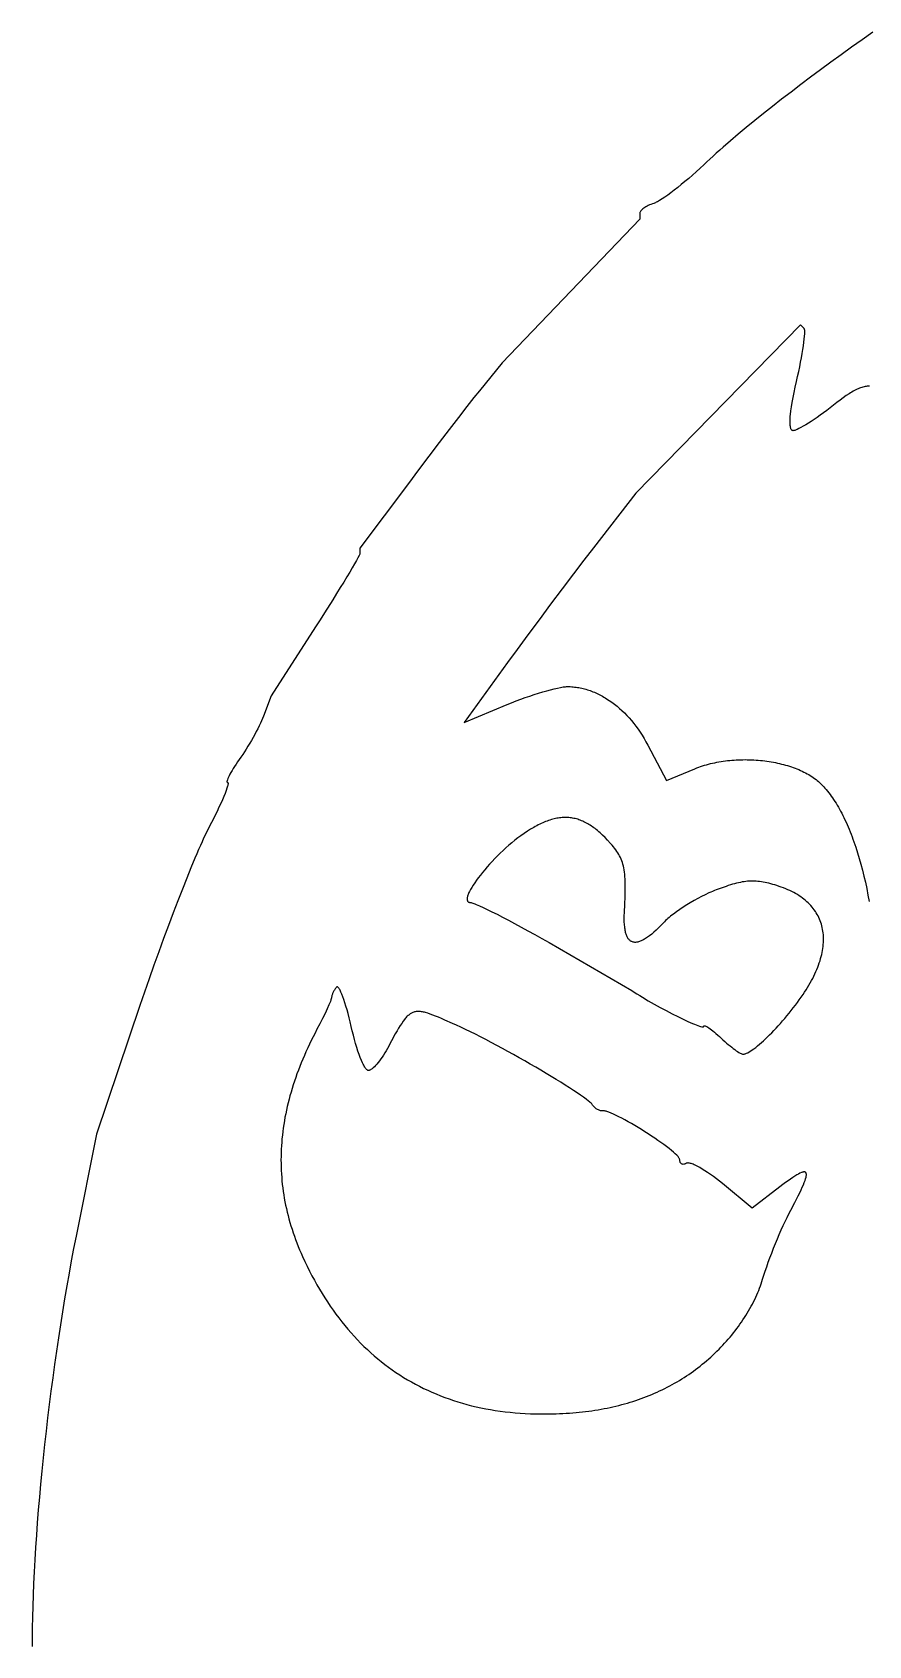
# Model space of a CAD drawing. Header units: millimetres. Extents: x 0.1 to 44.1, y 0.2 to 43.8.
# Drawn here: x 0.15 to 9.42, y 22.03 to 39.91 of the extents above; entities that cross this region are included whole.
import ezdxf

# ---------------------------------------------------------------- set-up
doc = ezdxf.new("R2010")
doc.units = ezdxf.units.MM
doc.header["$MEASUREMENT"] = 0

msp = doc.modelspace()

# ---------------------------------------------------------------- linework, layer by layer
at = {"flags": 128}
for points in [[(9.468094, 39.913922), (9.350805, 39.831382), (9.234186, 39.748407), (9.118482, 39.665177), (9.003944, 39.581872), (8.890818, 39.49867), (8.779353, 39.415752), (8.669797, 39.333296), (8.562397, 39.251481), (8.457401, 39.170488), (8.355058, 39.090495), (8.255614, 39.011681), (8.159319, 38.934227), (8.066421, 38.858311), (7.977166, 38.784113), (7.891803, 38.711811), (7.81058, 38.641586), (7.771598, 38.607308), (7.733745, 38.573617), (7.69705, 38.540534), (7.661545, 38.508083), (7.627261, 38.476284), (7.594229, 38.445162), (7.552841, 38.406354), (7.511027, 38.36813), (7.469071, 38.330711), (7.427257, 38.294315), (7.38587, 38.259162), (7.345194, 38.225471), (7.305513, 38.193461), (7.267111, 38.163353), (7.230272, 38.135365), (7.19528, 38.109718), (7.162419, 38.086629), (7.131975, 38.066319), (7.104229, 38.049007), (7.091458, 38.041543), (7.079468, 38.034912), (7.068295, 38.029139), (7.057974, 38.024254), (7.048542, 38.020282), (7.040033, 38.017252), (7.024158, 38.01189), (7.008729, 38.006044), (6.993824, 37.999771), (6.979524, 37.993128), (6.96591, 37.986172), (6.95306, 37.978962), (6.941054, 37.971554), (6.929973, 37.964006), (6.919897, 37.956374), (6.910904, 37.948717), (6.903076, 37.941092), (6.896493, 37.933555), (6.891233, 37.926165), (6.887377, 37.918978), (6.886, 37.915479), (6.885005, 37.912052), (6.8844, 37.908704), (6.884196, 37.905444), (6.884196, 37.843097), (5.357477, 36.25065), (5.106185, 35.9403), (5.044744, 35.863292), (4.966233, 35.763103), (4.873886, 35.64395), (4.770938, 35.510055), (4.660621, 35.365638), (4.546169, 35.214918), (4.430816, 35.062114), (4.317795, 34.911448), (3.780697, 34.192947), (3.780697, 34.138662), (3.780054, 34.134882), (3.778143, 34.129173), (3.774998, 34.121589), (3.77065, 34.112182), (3.758469, 34.088108), (3.741853, 34.057371), (3.721054, 34.020388), (3.696326, 33.977579), (3.66792, 33.929364), (3.636088, 33.876161), (3.601083, 33.818389), (3.563158, 33.756468), (3.522565, 33.690817), (3.479556, 33.621854), (3.3873, 33.475671), (3.338558, 33.399288), (3.28841, 33.321271), (2.796123, 32.558163), (2.709838, 32.331216), (2.700108, 32.306777), (2.688807, 32.280434), (2.676072, 32.252432), (2.662039, 32.22302), (2.646846, 32.192443), (2.630631, 32.160948), (2.613529, 32.128783), (2.595679, 32.096194), (2.577218, 32.063428), (2.558281, 32.030731), (2.539008, 31.998351), (2.519534, 31.966534), (2.499998, 31.935527), (2.480535, 31.905577), (2.461283, 31.876931), (2.44238, 31.849835), (2.424196, 31.823916), (2.407053, 31.798725), (2.391018, 31.77439), (2.376158, 31.751043), (2.362538, 31.728814), (2.350224, 31.707834), (2.339283, 31.688233), (2.32978, 31.670141), (2.321781, 31.65369), (2.315353, 31.639008), (2.310562, 31.626227), (2.307474, 31.615478), (2.306589, 31.610906), (2.306155, 31.60689), (2.306179, 31.603448), (2.306671, 31.600595), (2.307637, 31.598347), (2.309088, 31.596722), (2.31103, 31.595734), (2.313472, 31.595402), (2.314726, 31.59523), (2.315795, 31.594719), (2.316681, 31.593871), (2.317386, 31.592692), (2.318257, 31.589356), (2.318423, 31.584743), (2.317899, 31.578887), (2.316697, 31.571821), (2.314832, 31.56358), (2.312319, 31.554195), (2.305403, 31.532132), (2.29606, 31.5059), (2.284404, 31.475767), (2.270546, 31.442), (2.2546, 31.404867), (2.236678, 31.364636), (2.216892, 31.321574), (2.195355, 31.27595), (2.17218, 31.228031), (2.147479, 31.178085), (2.121365, 31.12638), (2.09395, 31.073182), (2.079389, 31.044548), (2.063766, 31.012582), (2.047129, 30.97741), (2.029527, 30.939155), (2.011008, 30.897944), (1.99162, 30.853902), (1.971411, 30.807152), (1.95043, 30.75782), (1.906344, 30.65191), (1.859748, 30.537171), (1.811028, 30.414601), (1.760571, 30.285202), (1.708762, 30.149971), (1.655987, 30.009908), (1.602634, 29.866013), (1.549088, 29.719285), (1.495735, 29.570722), (1.442961, 29.421325), (1.391153, 29.272093), (1.340698, 29.124025), (0.859231, 27.697087), (0.632037, 26.564914), (0.605514, 26.43031), (0.579518, 26.293535), (0.554071, 26.154774), (0.529192, 26.014214), (0.504903, 25.872043), (0.481223, 25.728448), (0.458172, 25.583615), (0.435772, 25.437732), (0.414042, 25.290986), (0.393003, 25.143563), (0.372675, 24.99565), (0.353079, 24.847435), (0.334235, 24.699104), (0.316164, 24.550845), (0.298885, 24.402845), (0.282419, 24.255289), (0.266787, 24.108366), (0.252009, 23.962263), (0.238105, 23.817166), (0.225096, 23.673262), (0.213002, 23.530739), (0.201844, 23.389783), (0.191641, 23.250581), (0.182415, 23.113321), (0.174185, 22.978188), (0.166972, 22.845372), (0.160797, 22.715057), (0.155679, 22.587432), (0.15164, 22.462683), (0.148699, 22.340997), (0.146876, 22.222561), (0.146194, 22.107563), (0.146389, 22.015994)], [(9.431832, 35.989434), (9.420231, 35.989527), (9.408486, 35.988976), (9.396586, 35.987786), (9.384518, 35.985961), (9.372269, 35.983505), (9.359826, 35.980422), (9.347178, 35.976717), (9.334312, 35.972393), (9.321215, 35.967455), (9.307874, 35.961907), (9.294278, 35.955754), (9.280414, 35.948999), (9.266269, 35.941646), (9.25183, 35.933701), (9.237086, 35.925167), (9.222023, 35.916047), (9.206629, 35.906348), (9.174799, 35.885224), (9.141495, 35.861828), (9.106618, 35.836195), (9.070067, 35.808357), (9.031742, 35.778348), (8.99508, 35.749682), (8.958528, 35.72182), (8.922314, 35.694905), (8.886666, 35.669084), (8.851813, 35.644498), (8.817984, 35.621294), (8.785406, 35.599615), (8.754309, 35.579606), (8.72492, 35.56141), (8.697468, 35.545172), (8.672181, 35.531036), (8.649289, 35.519148), (8.629018, 35.509649), (8.619938, 35.505842), (8.611598, 35.502686), (8.604029, 35.500201), (8.597258, 35.498403), (8.591313, 35.497311), (8.586224, 35.496943), (8.583596, 35.497089), (8.581071, 35.497526), (8.57865, 35.498253), (8.576332, 35.499269), (8.572006, 35.502161), (8.568092, 35.506193), (8.564589, 35.511355), (8.561497, 35.517636), (8.558815, 35.525029), (8.556543, 35.533521), (8.554679, 35.543104), (8.553224, 35.553767), (8.552176, 35.565502), (8.551535, 35.578297), (8.5513, 35.592143), (8.55147, 35.60703), (8.552045, 35.622948), (8.553025, 35.639888), (8.554408, 35.65784), (8.556193, 35.676793), (8.560971, 35.717665), (8.567351, 35.762425), (8.575329, 35.810994), (8.5849, 35.863295), (8.596057, 35.919246), (8.608797, 35.978771), (8.623113, 36.041789), (8.635841, 36.097511), (8.647781, 36.152101), (8.65889, 36.205259), (8.669124, 36.256684), (8.67844, 36.306074), (8.686793, 36.353128), (8.694142, 36.397545), (8.700442, 36.439025), (8.705649, 36.477266), (8.709721, 36.511967), (8.712614, 36.542828), (8.714285, 36.569546), (8.714648, 36.581258), (8.714689, 36.591822), (8.714403, 36.601199), (8.713784, 36.609353), (8.712827, 36.616246), (8.711527, 36.621839), (8.709877, 36.626097), (8.707873, 36.62898), (8.665528, 36.671324), (6.83986, 34.803595), (6.369721, 34.197051), (6.265437, 34.061636), (6.149123, 33.909066), (6.024684, 33.744558), (5.896027, 33.573326), (5.767058, 33.400586), (5.641683, 33.231553), (5.523809, 33.071444), (5.417341, 32.925473), (4.9351, 32.260437), (5.413918, 32.459948), (5.463679, 32.480271), (5.513976, 32.500025), (5.564467, 32.519107), (5.614809, 32.537414), (5.66466, 32.554844), (5.713675, 32.571296), (5.761514, 32.586666), (5.807832, 32.600852), (5.852288, 32.613753), (5.894537, 32.625265), (5.934238, 32.635287), (5.971048, 32.643716), (6.004624, 32.65045), (6.020092, 32.653149), (6.034623, 32.655386), (6.048174, 32.657149), (6.060703, 32.658423), (6.072165, 32.659197), (6.08252, 32.659458), (6.098419, 32.659278), (6.114314, 32.658739), (6.130204, 32.657843), (6.146084, 32.656593), (6.161951, 32.65499), (6.177804, 32.653036), (6.19364, 32.650734), (6.209454, 32.648086), (6.225245, 32.645093), (6.241009, 32.641758), (6.256744, 32.638083), (6.272447, 32.63407), (6.288115, 32.629721), (6.303745, 32.625039), (6.319335, 32.620024), (6.33488, 32.61468), (6.35038, 32.609008), (6.365829, 32.60301), (6.381227, 32.59669), (6.39657, 32.590048), (6.411854, 32.583086), (6.427078, 32.575808), (6.442238, 32.568214), (6.457331, 32.560307), (6.472356, 32.55209), (6.487307, 32.543563), (6.502184, 32.53473), (6.516983, 32.525592), (6.546335, 32.506411), (6.57534, 32.486035), (6.603976, 32.464483), (6.63222, 32.441771), (6.660049, 32.417915), (6.687439, 32.392931), (6.714369, 32.366838), (6.740814, 32.339651), (6.766753, 32.311387), (6.792162, 32.282063), (6.817018, 32.251695), (6.841298, 32.2203), (6.86498, 32.187895), (6.888041, 32.154496), (6.910457, 32.120121), (6.932205, 32.084785), (6.953263, 32.048505), (6.973608, 32.011299), (7.182323, 31.617868), (7.496253, 31.749037), (7.516911, 31.75741), (7.537893, 31.765408), (7.559184, 31.773032), (7.580771, 31.780282), (7.602638, 31.787162), (7.624773, 31.793673), (7.64716, 31.799815), (7.669787, 31.805592), (7.692637, 31.811003), (7.715699, 31.816052), (7.738956, 31.820739), (7.762396, 31.825066), (7.786003, 31.829035), (7.809765, 31.832647), (7.833666, 31.835904), (7.857693, 31.838808), (7.881831, 31.841359), (7.906066, 31.84356), (7.930384, 31.845413), (7.954772, 31.846918), (7.979214, 31.848077), (8.003697, 31.848893), (8.028206, 31.849366), (8.052728, 31.849498), (8.077247, 31.849291), (8.101751, 31.848746), (8.126225, 31.847866), (8.150655, 31.84665), (8.175026, 31.845102), (8.199324, 31.843223), (8.223536, 31.841014), (8.247647, 31.838476), (8.271643, 31.835613), (8.29551, 31.832424), (8.319234, 31.828912), (8.3428, 31.825078), (8.366194, 31.820924), (8.389403, 31.816451), (8.412412, 31.811661), (8.435207, 31.806556), (8.457774, 31.801137), (8.480098, 31.795406), (8.502166, 31.789364), (8.523964, 31.783013), (8.545476, 31.776354), (8.56669, 31.76939), (8.58759, 31.762121), (8.608164, 31.75455), (8.628396, 31.746678), (8.648272, 31.738506), (8.667779, 31.730036), (8.686902, 31.721269), (8.705627, 31.712208), (8.72394, 31.702854), (8.741826, 31.693208), (8.759272, 31.683272), (8.776264, 31.673048), (8.792787, 31.662536), (8.808827, 31.65174), (8.82437, 31.64066), (8.839402, 31.629298), (8.853909, 31.617655), (8.867876, 31.605734), (8.88129, 31.593535), (8.895903, 31.579455), (8.910395, 31.564789), (8.924766, 31.549541), (8.939012, 31.533718), (8.953133, 31.517323), (8.967126, 31.500364), (8.98099, 31.482844), (8.994722, 31.46477), (9.008322, 31.446147), (9.021787, 31.42698), (9.035115, 31.407275), (9.048305, 31.387036), (9.061355, 31.36627), (9.074263, 31.344982), (9.087028, 31.323177), (9.099647, 31.30086), (9.112119, 31.278037), (9.124441, 31.254713), (9.136614, 31.230893), (9.148633, 31.206584), (9.160498, 31.181789), (9.172207, 31.156516), (9.183758, 31.130768), (9.19515, 31.104552), (9.20638, 31.077873), (9.217446, 31.050736), (9.228348, 31.023146), (9.239083, 30.995109), (9.249649, 30.96663), (9.260045, 30.937715), (9.270268, 30.908369), (9.280318, 30.878598), (9.299888, 30.817799), (9.31874, 30.755362), (9.336861, 30.69133), (9.354237, 30.625746), (9.370852, 30.558652), (9.386692, 30.490093), (9.401744, 30.42011), (9.415993, 30.348746), (9.429425, 30.276046)], [(8.695909, 29.245129), (8.713348, 29.271275), (8.730083, 29.297272), (8.746113, 29.323117), (8.76144, 29.348805), (8.776064, 29.374332), (8.789987, 29.399695), (8.80321, 29.424888), (8.815733, 29.449907), (8.827558, 29.474749), (8.838685, 29.499409), (8.849115, 29.523883), (8.85885, 29.548167), (8.86789, 29.572256), (8.876236, 29.596147), (8.883888, 29.619835), (8.890849, 29.643317), (8.897119, 29.666586), (8.902698, 29.689641), (8.907588, 29.712476), (8.91179, 29.735087), (8.915305, 29.757471), (8.918133, 29.779622), (8.920275, 29.801537), (8.921733, 29.823211), (8.922507, 29.844641), (8.922599, 29.865822), (8.922008, 29.886749), (8.920737, 29.90742), (8.918786, 29.927829), (8.916156, 29.947972), (8.912847, 29.967846), (8.908862, 29.987445), (8.9042, 30.006766), (8.898863, 30.025805), (8.892852, 30.044557), (8.886167, 30.063018), (8.87881, 30.081185), (8.870781, 30.099052), (8.862082, 30.116615), (8.852713, 30.133872), (8.842675, 30.150816), (8.831969, 30.167444), (8.820596, 30.183753), (8.808558, 30.199736), (8.795854, 30.215392), (8.782486, 30.230714), (8.768455, 30.2457), (8.753762, 30.260345), (8.738408, 30.274644), (8.722393, 30.288594), (8.705718, 30.30219), (8.688385, 30.315428), (8.670395, 30.328304), (8.651748, 30.340814), (8.632445, 30.352953), (8.612487, 30.364718), (8.591875, 30.376104), (8.570611, 30.387107), (8.548694, 30.397723), (8.526127, 30.407947), (8.502909, 30.417775), (8.479042, 30.427204), (8.454527, 30.436229), (8.429364, 30.444846), (8.405126, 30.452703), (8.381656, 30.460009), (8.358894, 30.46676), (8.336778, 30.472951), (8.315247, 30.47858), (8.294241, 30.483643), (8.273699, 30.488137), (8.253559, 30.492059), (8.233761, 30.495404), (8.214244, 30.498169), (8.194948, 30.500351), (8.17581, 30.501947), (8.15677, 30.502953), (8.137768, 30.503366), (8.118743, 30.503181), (8.099632, 30.502396), (8.080377, 30.501008), (8.060915, 30.499012), (8.041185, 30.496406), (8.021128, 30.493185), (8.000681, 30.489347), (7.979785, 30.484888), (7.958378, 30.479804), (7.936399, 30.474092), (7.913787, 30.467749), (7.890481, 30.460771), (7.866421, 30.453155), (7.841546, 30.444897), (7.789106, 30.426443), (7.732673, 30.40538), (7.713007, 30.397685), (7.693056, 30.38952), (7.672859, 30.380908), (7.652452, 30.371871), (7.61116, 30.35262), (7.56948, 30.331953), (7.527711, 30.310056), (7.486153, 30.287117), (7.445106, 30.263321), (7.404869, 30.238856), (7.365742, 30.213907), (7.328025, 30.188663), (7.292018, 30.163308), (7.25802, 30.138031), (7.241868, 30.125479), (7.226331, 30.113017), (7.211446, 30.100667), (7.19725, 30.088453), (7.183782, 30.076398), (7.171078, 30.064525), (7.159176, 30.052858), (7.148114, 30.041421), (7.120023, 30.012098), (7.092843, 29.984902), (7.066578, 29.959831), (7.04123, 29.936886), (7.016802, 29.916065), (6.993296, 29.897368), (6.970714, 29.880794), (6.959771, 29.873303), (6.94906, 29.866342), (6.938582, 29.859912), (6.928336, 29.854012), (6.918323, 29.848643), (6.908544, 29.843803), (6.898999, 29.839494), (6.889687, 29.835715), (6.88061, 29.832466), (6.871768, 29.829746), (6.863161, 29.827557), (6.854789, 29.825897), (6.846653, 29.824767), (6.838753, 29.824166), (6.831089, 29.824094), (6.823661, 29.824552), (6.816471, 29.82554), (6.809518, 29.827056), (6.802803, 29.829102), (6.796325, 29.831676), (6.790086, 29.83478), (6.784086, 29.838412), (6.778324, 29.842573), (6.772801, 29.847263), (6.767519, 29.852482), (6.762475, 29.858228), (6.757672, 29.864504), (6.75311, 29.871308), (6.748788, 29.878639), (6.744708, 29.8865), (6.740869, 29.894888), (6.737272, 29.903804), (6.733917, 29.913248), (6.730804, 29.92322), (6.727934, 29.93372), (6.725307, 29.944748), (6.722924, 29.956303), (6.720784, 29.968385), (6.718888, 29.980995), (6.717237, 29.994133), (6.714669, 30.021989), (6.713082, 30.051954), (6.712478, 30.084026), (6.712861, 30.118206), (6.714234, 30.154491), (6.718474, 30.245551), (6.721471, 30.327375), (6.722444, 30.365078), (6.723035, 30.400775), (6.723221, 30.434569), (6.722979, 30.46656), (6.722283, 30.49685), (6.721112, 30.525541), (6.71944, 30.552732), (6.717246, 30.578527), (6.714504, 30.603025), (6.711191, 30.626328), (6.707285, 30.648538), (6.70276, 30.669755), (6.697594, 30.690082), (6.691762, 30.709618), (6.685242, 30.728467), (6.67801, 30.746727), (6.670041, 30.764502), (6.661313, 30.781892), (6.651802, 30.798999), (6.641484, 30.815923), (6.630335, 30.832766), (6.618332, 30.84963), (6.605452, 30.866615), (6.59167, 30.883823), (6.576963, 30.901355), (6.561307, 30.919313), (6.527056, 30.956908), (6.499209, 30.985993), (6.471512, 31.013283), (6.457711, 31.026257), (6.443936, 31.038782), (6.430183, 31.05086), (6.41645, 31.062491), (6.402732, 31.073674), (6.389026, 31.084411), (6.375329, 31.0947), (6.361635, 31.104543), (6.347942, 31.11394), (6.334247, 31.12289), (6.320545, 31.131394), (6.306832, 31.139452), (6.293106, 31.147065), (6.279362, 31.154232), (6.265597, 31.160953), (6.251806, 31.167229), (6.237987, 31.173061), (6.224136, 31.178447), (6.210249, 31.183389), (6.196322, 31.187887), (6.182352, 31.19194), (6.168335, 31.195549), (6.154267, 31.198715), (6.140145, 31.201436), (6.125965, 31.203714), (6.111723, 31.205549), (6.097416, 31.206941), (6.08304, 31.20789), (6.068591, 31.208396), (6.054066, 31.208459), (6.039461, 31.20808), (6.024772, 31.207259), (6.009995, 31.205996), (5.995128, 31.204291), (5.980165, 31.202144), (5.965105, 31.199556), (5.949942, 31.196527), (5.934674, 31.193056), (5.919296, 31.189145), (5.903805, 31.184792), (5.888197, 31.18), (5.872469, 31.174767), (5.856617, 31.169093), (5.840637, 31.16298), (5.824525, 31.156427), (5.808279, 31.149435), (5.791893, 31.142003), (5.775365, 31.134131), (5.758691, 31.125821), (5.741867, 31.117072), (5.72489, 31.107884), (5.707755, 31.098258), (5.673, 31.07769), (5.637572, 31.055371), (5.601442, 31.031301), (5.56458, 31.005483), (5.531513, 30.981128), (5.49847, 30.95553), (5.46555, 30.928821), (5.432854, 30.901133), (5.40048, 30.872598), (5.368526, 30.843349), (5.337093, 30.813517), (5.306279, 30.783235), (5.276183, 30.752636), (5.246905, 30.721851), (5.218542, 30.691013), (5.191196, 30.660254), (5.164964, 30.629706), (5.139945, 30.599501), (5.116239, 30.569773), (5.093945, 30.540652), (5.073162, 30.512272), (5.053989, 30.484764), (5.036525, 30.458261), (5.020869, 30.432895), (5.00712, 30.408798), (4.995377, 30.386103), (4.990289, 30.375323), (4.98574, 30.364942), (4.981742, 30.354978), (4.978307, 30.345447), (4.975448, 30.336365), (4.973177, 30.327749), (4.971507, 30.319617), (4.97045, 30.311983), (4.970019, 30.304865), (4.970225, 30.298279), (4.971081, 30.292242), (4.9726, 30.28677), (4.974794, 30.28188), (4.977676, 30.277589), (4.981256, 30.273912), (4.98555, 30.270867), (4.990567, 30.26847), (4.996321, 30.266737), (5.002825, 30.265685), (5.01009, 30.265331), (5.015558, 30.26475), (5.022983, 30.263027), (5.03231, 30.26019), (5.043483, 30.256267), (5.056447, 30.251288), (5.071146, 30.245279), (5.105524, 30.230291), (5.146173, 30.21153), (5.192646, 30.189223), (5.244499, 30.1636), (5.301284, 30.134886), (5.362556, 30.10331), (5.427869, 30.0691), (5.496778, 30.032483), (5.568836, 29.993686), (5.643598, 29.952939), (5.720619, 29.910467), (5.799451, 29.866499), (5.87965, 29.821263), (6.795525, 29.290163), (6.823962, 29.271781), (6.853464, 29.253141), (6.883901, 29.234306), (6.915144, 29.215342), (6.979533, 29.177282), (7.045599, 29.139473), (7.112311, 29.10243), (7.178635, 29.066668), (7.243541, 29.032701), (7.305995, 29.001042), (7.364967, 28.972206), (7.419424, 28.946706), (7.444638, 28.935369), (7.468335, 28.925058), (7.490388, 28.915839), (7.510667, 28.907775), (7.529043, 28.900931), (7.545388, 28.895371), (7.559572, 28.89116), (7.571466, 28.888361), (7.580942, 28.887038), (7.584732, 28.886951), (7.58787, 28.887258), (7.590338, 28.887965), (7.592121, 28.889082), (7.593203, 28.890616), (7.593567, 28.892576), (7.593821, 28.894882), (7.594574, 28.89669), (7.595814, 28.898009), (7.597528, 28.898848), (7.599704, 28.899215), (7.60233, 28.899118), (7.605393, 28.898565), (7.60888, 28.897566), (7.617079, 28.89426), (7.626827, 28.889268), (7.638025, 28.882656), (7.650573, 28.874491), (7.664372, 28.864842), (7.679322, 28.853776), (7.695325, 28.841358), (7.712279, 28.827658), (7.730086, 28.812742), (7.748647, 28.796677), (7.767861, 28.779531), (7.78763, 28.761371), (7.807657, 28.742969), (7.827629, 28.725113), (7.847422, 28.707894), (7.866909, 28.691404), (7.885967, 28.675733), (7.90447, 28.660973), (7.922293, 28.647215), (7.939311, 28.63455), (7.955399, 28.623069), (7.970432, 28.612864), (7.984285, 28.604026), (7.996834, 28.596645), (8.007952, 28.590813), (8.017515, 28.586622), (8.025398, 28.584162), (8.028671, 28.58361), (8.031476, 28.583524), (8.036786, 28.584071), (8.042424, 28.585095), (8.048383, 28.586589), (8.054655, 28.588545), (8.061231, 28.590954), (8.068104, 28.59381), (8.082705, 28.600824), (8.098395, 28.609524), (8.115107, 28.619844), (8.132778, 28.631721), (8.151341, 28.645088), (8.170732, 28.659882), (8.190887, 28.676038), (8.21174, 28.693491), (8.233226, 28.712177), (8.255281, 28.732031), (8.277839, 28.752988), (8.300835, 28.774983), (8.324205, 28.797952), (8.347883, 28.821831), (8.371804, 28.846554), (8.395905, 28.872057), (8.420119, 28.898274), (8.444381, 28.925143), (8.468628, 28.952597), (8.492793, 28.980572), (8.516812, 29.009004), (8.54062, 29.037828), (8.564152, 29.066978), (8.587343, 29.096391), (8.610128, 29.126002), (8.632442, 29.155746), (8.65422, 29.185558), (8.675397, 29.215374), (8.695909, 29.245129)], [(7.763676, 25.313362), (7.784699, 25.334704), (7.805451, 25.356408), (7.825923, 25.378457), (7.846102, 25.400834), (7.865978, 25.42352), (7.885539, 25.446498), (7.904775, 25.46975), (7.923675, 25.493259), (7.942227, 25.517007), (7.960421, 25.540975), (7.978245, 25.565148), (7.995688, 25.589506), (8.01274, 25.614032), (8.029389, 25.638709), (8.045624, 25.663518), (8.061435, 25.688443), (8.076809, 25.713465), (8.091737, 25.738566), (8.106207, 25.76373), (8.120208, 25.788938), (8.133729, 25.814172), (8.146758, 25.839416), (8.159286, 25.86465), (8.171301, 25.889859), (8.182791, 25.915023), (8.193746, 25.940125), (8.204155, 25.965148), (8.214007, 25.990074), (8.22329, 26.014884), (8.231994, 26.039563), (8.240107, 26.064091), (8.247619, 26.088451), (8.261122, 26.132455), (8.276158, 26.178794), (8.292568, 26.227074), (8.310193, 26.276904), (8.328874, 26.327892), (8.348451, 26.379646), (8.368764, 26.431773), (8.389656, 26.483882), (8.410965, 26.535582), (8.432533, 26.586478), (8.4542, 26.636181), (8.475807, 26.684297), (8.497195, 26.730436), (8.518204, 26.774203), (8.538675, 26.815209), (8.558449, 26.85306), (8.60375, 26.938696), (8.6239, 26.977742), (8.64237, 27.014303), (8.659152, 27.048398), (8.674234, 27.080048), (8.687608, 27.109275), (8.699264, 27.1361), (8.709191, 27.160542), (8.717382, 27.182624), (8.723825, 27.202366), (8.728512, 27.219789), (8.730193, 27.227637), (8.731432, 27.234913), (8.732227, 27.24162), (8.732576, 27.247761), (8.73248, 27.253337), (8.731935, 27.258352), (8.730942, 27.262808), (8.729499, 27.266707), (8.727604, 27.270054), (8.725257, 27.272849), (8.722457, 27.275095), (8.719202, 27.276796), (8.71549, 27.277954), (8.711322, 27.278571), (8.706695, 27.27865), (8.701608, 27.278194), (8.696061, 27.277205), (8.690051, 27.275686), (8.683578, 27.27364), (8.676641, 27.271069), (8.661369, 27.264362), (8.644224, 27.255587), (8.625197, 27.244764), (8.604279, 27.231916), (8.58146, 27.217061), (8.55673, 27.200223), (8.530079, 27.18142), (8.501499, 27.160675), (8.470979, 27.138008), (8.438509, 27.11344), (8.130723, 26.87868), (7.802635, 27.149118), (7.768832, 27.176431), (7.735229, 27.202516), (7.702031, 27.227257), (7.669445, 27.25054), (7.637676, 27.272248), (7.606931, 27.292266), (7.577414, 27.310479), (7.549333, 27.326771), (7.522893, 27.341028), (7.498299, 27.353134), (7.486759, 27.358344), (7.475758, 27.362973), (7.465322, 27.367006), (7.455476, 27.37043), (7.446246, 27.373229), (7.437658, 27.37539), (7.429737, 27.376897), (7.42251, 27.377737), (7.416002, 27.377895), (7.410239, 27.377356), (7.405246, 27.376107), (7.40105, 27.374132), (7.393563, 27.369948), (7.386286, 27.366752), (7.379257, 27.364523), (7.372512, 27.36324), (7.366091, 27.362883), (7.360031, 27.363431), (7.354369, 27.364864), (7.349143, 27.367161), (7.34439, 27.370302), (7.340149, 27.374266), (7.336458, 27.379033), (7.333352, 27.384582), (7.330872, 27.390892), (7.329053, 27.397944), (7.327934, 27.405715), (7.327553, 27.414187), (7.327012, 27.418533), (7.325409, 27.423425), (7.322777, 27.428843), (7.319147, 27.434766), (7.314551, 27.441176), (7.30902, 27.44805), (7.302587, 27.45537), (7.295283, 27.463115), (7.278188, 27.479801), (7.257989, 27.497946), (7.23494, 27.51739), (7.209295, 27.537972), (7.181308, 27.559531), (7.151232, 27.581907), (7.119321, 27.604938), (7.085828, 27.628463), (7.051007, 27.652322), (7.015113, 27.676354), (6.978398, 27.700398), (6.941116, 27.724293), (6.903521, 27.747878), (6.865867, 27.770992), (6.828408, 27.793475), (6.791396, 27.815165), (6.755086, 27.835902), (6.719732, 27.855525), (6.685587, 27.873873), (6.652905, 27.890784), (6.621939, 27.9061), (6.592943, 27.919657), (6.566172, 27.931296), (6.541878, 27.940856), (6.530739, 27.944806), (6.520315, 27.948175), (6.510637, 27.950945), (6.501737, 27.953094), (6.493647, 27.954602), (6.486398, 27.95545), (6.480022, 27.955617), (6.474551, 27.955083), (6.468339, 27.954417), (6.461749, 27.954531), (6.454838, 27.955394), (6.447665, 27.956971), (6.440286, 27.95923), (6.432761, 27.962137), (6.425145, 27.96566), (6.417497, 27.969766), (6.409875, 27.974421), (6.402337, 27.979592), (6.394939, 27.985246), (6.387739, 27.991351), (6.380796, 27.997873), (6.374167, 28.004778), (6.36791, 28.012034), (6.362081, 28.019609), (6.357333, 28.025587), (6.351291, 28.032218), (6.343987, 28.039482), (6.335455, 28.04736), (6.325727, 28.055833), (6.314835, 28.064882), (6.289691, 28.084633), (6.260283, 28.10646), (6.226873, 28.130212), (6.189721, 28.155737), (6.149087, 28.182883), (6.105232, 28.211498), (6.058416, 28.241431), (6.008901, 28.27253), (5.956946, 28.304642), (5.902813, 28.337616), (5.846761, 28.3713), (5.789052, 28.405542), (5.729945, 28.44019), (5.669703, 28.475093), (5.608584, 28.510099), (5.54685, 28.545055), (5.484761, 28.579811), (5.422577, 28.614213), (5.360561, 28.648111), (5.298971, 28.681352), (5.238068, 28.713785), (5.178114, 28.745257), (5.119368, 28.775617), (5.062092, 28.804713), (5.006545, 28.832394), (4.952989, 28.858506), (4.901683, 28.882899), (4.852889, 28.905421), (4.806867, 28.92592), (4.724154, 28.96199), (4.686707, 28.978134), (4.65168, 28.992945), (4.618933, 29.00637), (4.588326, 29.018354), (4.559719, 29.028843), (4.532973, 29.037783), (4.507948, 29.04512), (4.496036, 29.048171), (4.484503, 29.0508), (4.473329, 29.053002), (4.462499, 29.054769), (4.451993, 29.056095), (4.441796, 29.056972), (4.431888, 29.057395), (4.422254, 29.057357), (4.412874, 29.05685), (4.403733, 29.055868), (4.394812, 29.054404), (4.386093, 29.052451), (4.37756, 29.050003), (4.369195, 29.047053), (4.36098, 29.043594), (4.352899, 29.039619), (4.344932, 29.035122), (4.337064, 29.030096), (4.329276, 29.024534), (4.321551, 29.018429), (4.313871, 29.011775), (4.30622, 29.004564), (4.298579, 28.996791), (4.290931, 28.988448), (4.283258, 28.979528), (4.275544, 28.970025), (4.25992, 28.949242), (4.243918, 28.926046), (4.227398, 28.900381), (4.210222, 28.872194), (4.192248, 28.841431), (4.173337, 28.808037), (4.132144, 28.733143), (4.085525, 28.647078), (4.07166, 28.622238), (4.057368, 28.598094), (4.042759, 28.574772), (4.027942, 28.552397), (4.013025, 28.531093), (3.998117, 28.510986), (3.983326, 28.4922), (3.968762, 28.474861), (3.954533, 28.459094), (3.940749, 28.445024), (3.927516, 28.432775), (3.914946, 28.422472), (3.908942, 28.41809), (3.903145, 28.414242), (3.897567, 28.410943), (3.892223, 28.408208), (3.887126, 28.406054), (3.882289, 28.404497), (3.877726, 28.40355), (3.873451, 28.403231), (3.871357, 28.403392), (3.869205, 28.40387), (3.864731, 28.405764), (3.86004, 28.408884), (3.855143, 28.413197), (3.850054, 28.418671), (3.844785, 28.425277), (3.839347, 28.432983), (3.833753, 28.441757), (3.828015, 28.451567), (3.822145, 28.462384), (3.816154, 28.474175), (3.810056, 28.486909), (3.797586, 28.515082), (3.78483, 28.546652), (3.771886, 28.581368), (3.75885, 28.618982), (3.74582, 28.659241), (3.732893, 28.701896), (3.720165, 28.746697), (3.707735, 28.793393), (3.695698, 28.841734), (3.684153, 28.89147), (3.672751, 28.940935), (3.661137, 28.98848), (3.649394, 29.033883), (3.637603, 29.07692), (3.625849, 29.117367), (3.614214, 29.155), (3.60278, 29.189597), (3.591631, 29.220934), (3.580849, 29.248787), (3.570517, 29.272933), (3.565546, 29.283546), (3.560719, 29.293148), (3.556045, 29.301712), (3.551536, 29.309209), (3.547201, 29.315611), (3.543052, 29.320892), (3.539097, 29.325021), (3.535349, 29.327973), (3.531816, 29.329718), (3.530134, 29.33013), (3.52851, 29.33023), (3.526945, 29.330014), (3.525441, 29.329479), (3.523998, 29.328621), (3.522618, 29.327438), (3.517274, 29.321807), (3.512042, 29.315731), (3.506951, 29.309269), (3.502029, 29.302478), (3.497306, 29.295413), (3.492809, 29.288134), (3.48461, 29.273157), (3.480966, 29.265573), (3.477664, 29.258003), (3.474731, 29.250503), (3.472198, 29.24313), (3.470093, 29.235941), (3.468444, 29.228994), (3.46728, 29.222346), (3.466631, 29.216053), (3.46543, 29.208489), (3.46265, 29.19811), (3.458375, 29.185101), (3.452686, 29.169643), (3.445668, 29.15192), (3.437403, 29.132113), (3.417466, 29.086981), (3.39354, 29.035708), (3.36629, 28.979758), (3.336382, 28.920591), (3.30448, 28.85967), (3.282606, 28.818094), (3.261348, 28.776606), (3.240707, 28.735206), (3.220683, 28.693892), (3.201274, 28.652665), (3.182483, 28.611521), (3.164307, 28.570462), (3.146747, 28.529486), (3.129804, 28.488592), (3.113477, 28.44778), (3.097766, 28.407047), (3.082671, 28.366394), (3.068192, 28.32582), (3.054328, 28.285323), (3.041081, 28.244903), (3.028449, 28.204559), (3.016433, 28.16429), (3.005032, 28.124094), (2.994247, 28.083973), (2.984078, 28.043923), (2.974524, 28.003944), (2.965586, 27.964037), (2.957263, 27.924198), (2.949555, 27.884429), (2.942462, 27.844727), (2.935985, 27.805092), (2.930123, 27.765523), (2.924876, 27.726019), (2.920244, 27.68658), (2.916227, 27.647203), (2.912824, 27.607889), (2.910037, 27.568637), (2.907864, 27.529445), (2.906306, 27.490313), (2.905363, 27.45124), (2.905035, 27.412224), (2.905321, 27.373266), (2.906221, 27.334364), (2.907736, 27.295517), (2.909866, 27.256724), (2.912609, 27.217985), (2.915967, 27.179299), (2.919939, 27.140664), (2.924526, 27.10208), (2.929726, 27.063545), (2.935541, 27.02506), (2.941969, 26.986623), (2.949012, 26.948233), (2.956668, 26.909889), (2.964938, 26.87159), (2.973822, 26.833336), (2.98332, 26.795126), (2.993431, 26.756958), (3.004156, 26.718832), (3.015495, 26.680747), (3.027447, 26.642702), (3.040012, 26.604696), (3.053191, 26.566729), (3.066983, 26.528798), (3.081389, 26.490904), (3.096407, 26.453046), (3.112039, 26.415222), (3.128284, 26.377432), (3.145142, 26.339675), (3.170193, 26.285633), (3.195811, 26.232427), (3.221996, 26.180058), (3.248745, 26.128525), (3.276058, 26.077829), (3.303934, 26.027972), (3.332372, 25.978954), (3.36137, 25.930775), (3.390927, 25.883437), (3.421043, 25.83694), (3.451715, 25.791285), (3.482944, 25.746472), (3.514728, 25.702503), (3.547066, 25.659378), (3.579956, 25.617097), (3.613398, 25.575662), (3.64739, 25.535072), (3.681932, 25.49533), (3.717022, 25.456435), (3.75266, 25.418389), (3.788843, 25.381191), (3.825572, 25.344843), (3.862844, 25.309346), (3.900659, 25.2747), (3.939016, 25.240905), (3.977914, 25.207963), (4.01735, 25.175875), (4.057326, 25.14464), (4.097838, 25.11426), (4.138887, 25.084736), (4.18047, 25.056067), (4.222588, 25.028256), (4.265238, 25.001302), (4.30842, 24.975206), (4.352133, 24.949969), (4.396375, 24.925593), (4.441145, 24.902076), (4.486443, 24.879421), (4.532267, 24.857627), (4.578616, 24.836696), (4.625489, 24.816628), (4.672885, 24.797425), (4.720802, 24.779086), (4.76924, 24.761612), (4.818198, 24.745005), (4.867674, 24.729264), (4.917668, 24.714391), (4.968177, 24.700386), (5.019202, 24.687251), (5.070741, 24.674985), (5.122792, 24.663589), (5.175356, 24.653065), (5.22843, 24.643412), (5.282014, 24.634632), (5.336106, 24.626726), (5.390705, 24.619693), (5.445811, 24.613535), (5.501422, 24.608252), (5.557537, 24.603846), (5.614155, 24.600317), (5.671275, 24.597665), (5.728895, 24.595891), (5.787015, 24.594997), (5.845633, 24.594982), (5.883641, 24.595425), (5.921375, 24.596204), (5.958836, 24.597318), (5.996026, 24.598768), (6.032944, 24.600555), (6.069593, 24.602678), (6.105973, 24.605139), (6.142084, 24.607937), (6.177928, 24.611072), (6.213505, 24.614546), (6.248817, 24.618358), (6.283865, 24.622509), (6.318648, 24.626999), (6.353169, 24.631828), (6.387428, 24.636997), (6.421425, 24.642506), (6.455163, 24.648355), (6.488641, 24.654545), (6.52186, 24.661076), (6.554822, 24.667949), (6.587528, 24.675163), (6.619978, 24.682719), (6.652172, 24.690618), (6.684113, 24.698859), (6.715801, 24.707444), (6.747236, 24.716371), (6.77842, 24.725643), (6.809354, 24.735258), (6.840038, 24.745218), (6.870474, 24.755523), (6.900661, 24.766173), (6.930602, 24.777168), (6.960297, 24.788509), (6.989747, 24.800195), (7.018952, 24.812229), (7.047915, 24.824608), (7.076634, 24.837335), (7.105113, 24.85041), (7.13335, 24.863832), (7.161348, 24.877602), (7.189107, 24.89172), (7.216628, 24.906187), (7.243912, 24.921004), (7.270959, 24.936169), (7.297771, 24.951685), (7.324349, 24.96755), (7.350694, 24.983766), (7.376805, 25.000332), (7.402685, 25.017249), (7.428334, 25.034518), (7.453753, 25.052139), (7.478943, 25.070111), (7.503905, 25.088436), (7.528639, 25.107114), (7.553147, 25.126145), (7.577429, 25.145529), (7.601487, 25.165266), (7.625321, 25.185358), (7.648932, 25.205804), (7.672321, 25.226605), (7.695489, 25.247761), (7.718437, 25.269272), (7.741166, 25.291139), (7.763676, 25.313362)]]:
    msp.add_lwpolyline(points, dxfattribs=at)

doc.saveas('drawing.dxf')
